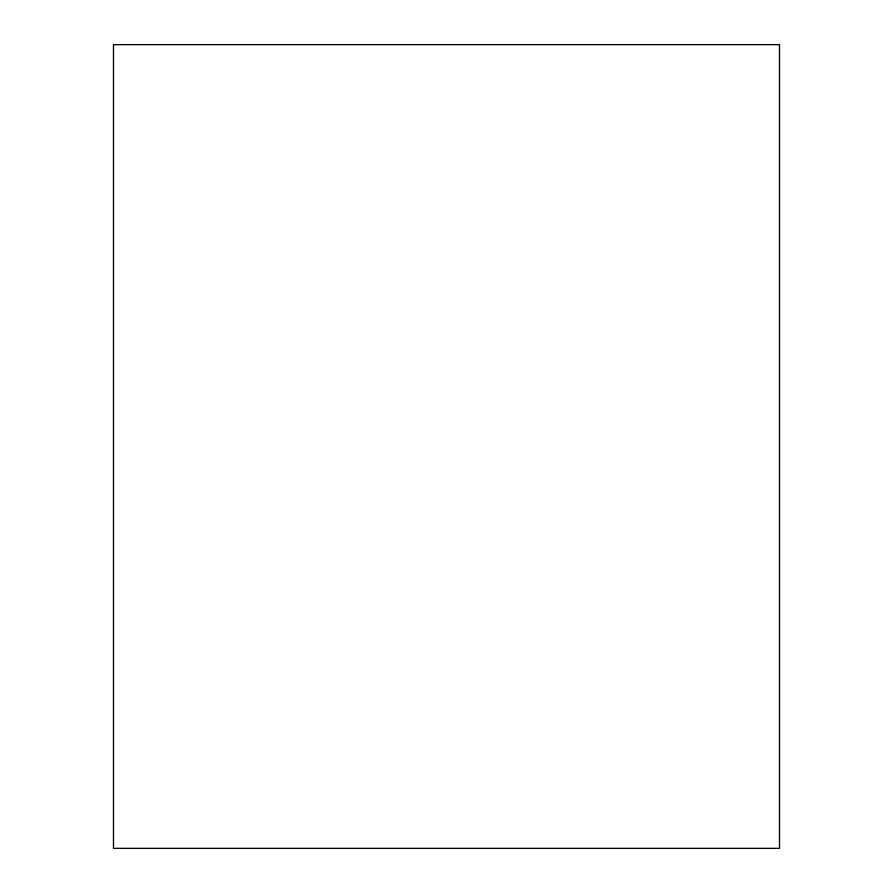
<?xml version="1.0" encoding="UTF-8"?>
<svg xmlns="http://www.w3.org/2000/svg" width="893" height="893" viewBox="0 0 893 893"><rect width="100%" height="100%" fill="white"/><g stroke="black" fill="none" stroke-linecap="round" stroke-linejoin="round"><path stroke-width="1.34" d="M779.511 44.65L113.489 44.65L113.489 848.35L779.511 848.35L779.511 44.65"/></g></svg>
